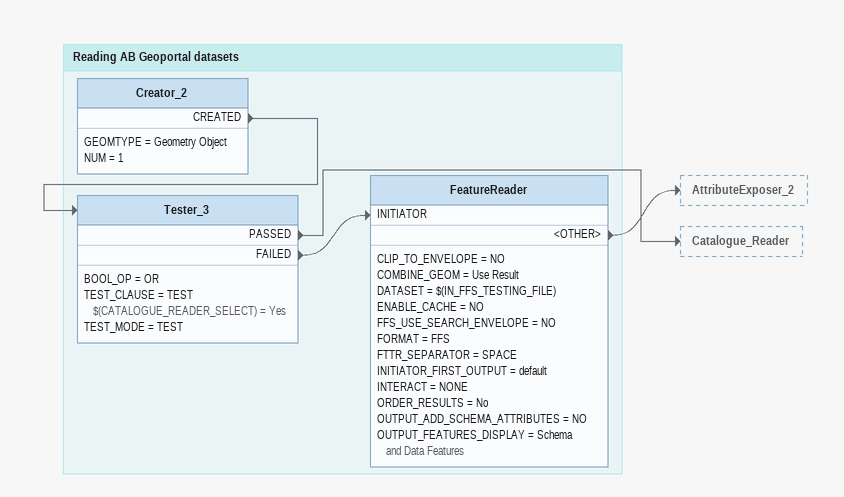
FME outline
Bookmark: Reading AB Geoportal datasets
Creator_2
    GEOMTYPE = Geometry Object
    NUM = 1
    CREATED -> Tester_3
Tester_3
    BOOL_OP = OR
    TEST_CLAUSE = TEST $(CATALOGUE_READER_SELECT) = Yes
    TEST_MODE = TEST
    PASSED -> Catalogue_Reader
    FAILED -> FeatureReader [INITIATOR]
FeatureReader
    CLIP_TO_ENVELOPE = NO
    COMBINE_GEOM = Use Result
    DATASET = $(IN_FFS_TESTING_FILE)
    ENABLE_CACHE = NO
    FFS_USE_SEARCH_ENVELOPE = NO
    FORMAT = FFS
    FTTR_SEPARATOR = SPACE
    INITIATOR_FIRST_OUTPUT = default
    INTERACT = NONE
    ORDER_RESULTS = No
    OUTPUT_ADD_SCHEMA_ATTRIBUTES = NO
    OUTPUT_FEATURES_DISPLAY = Schema and Data Features
    <OTHER> -> AttributeExposer_2
